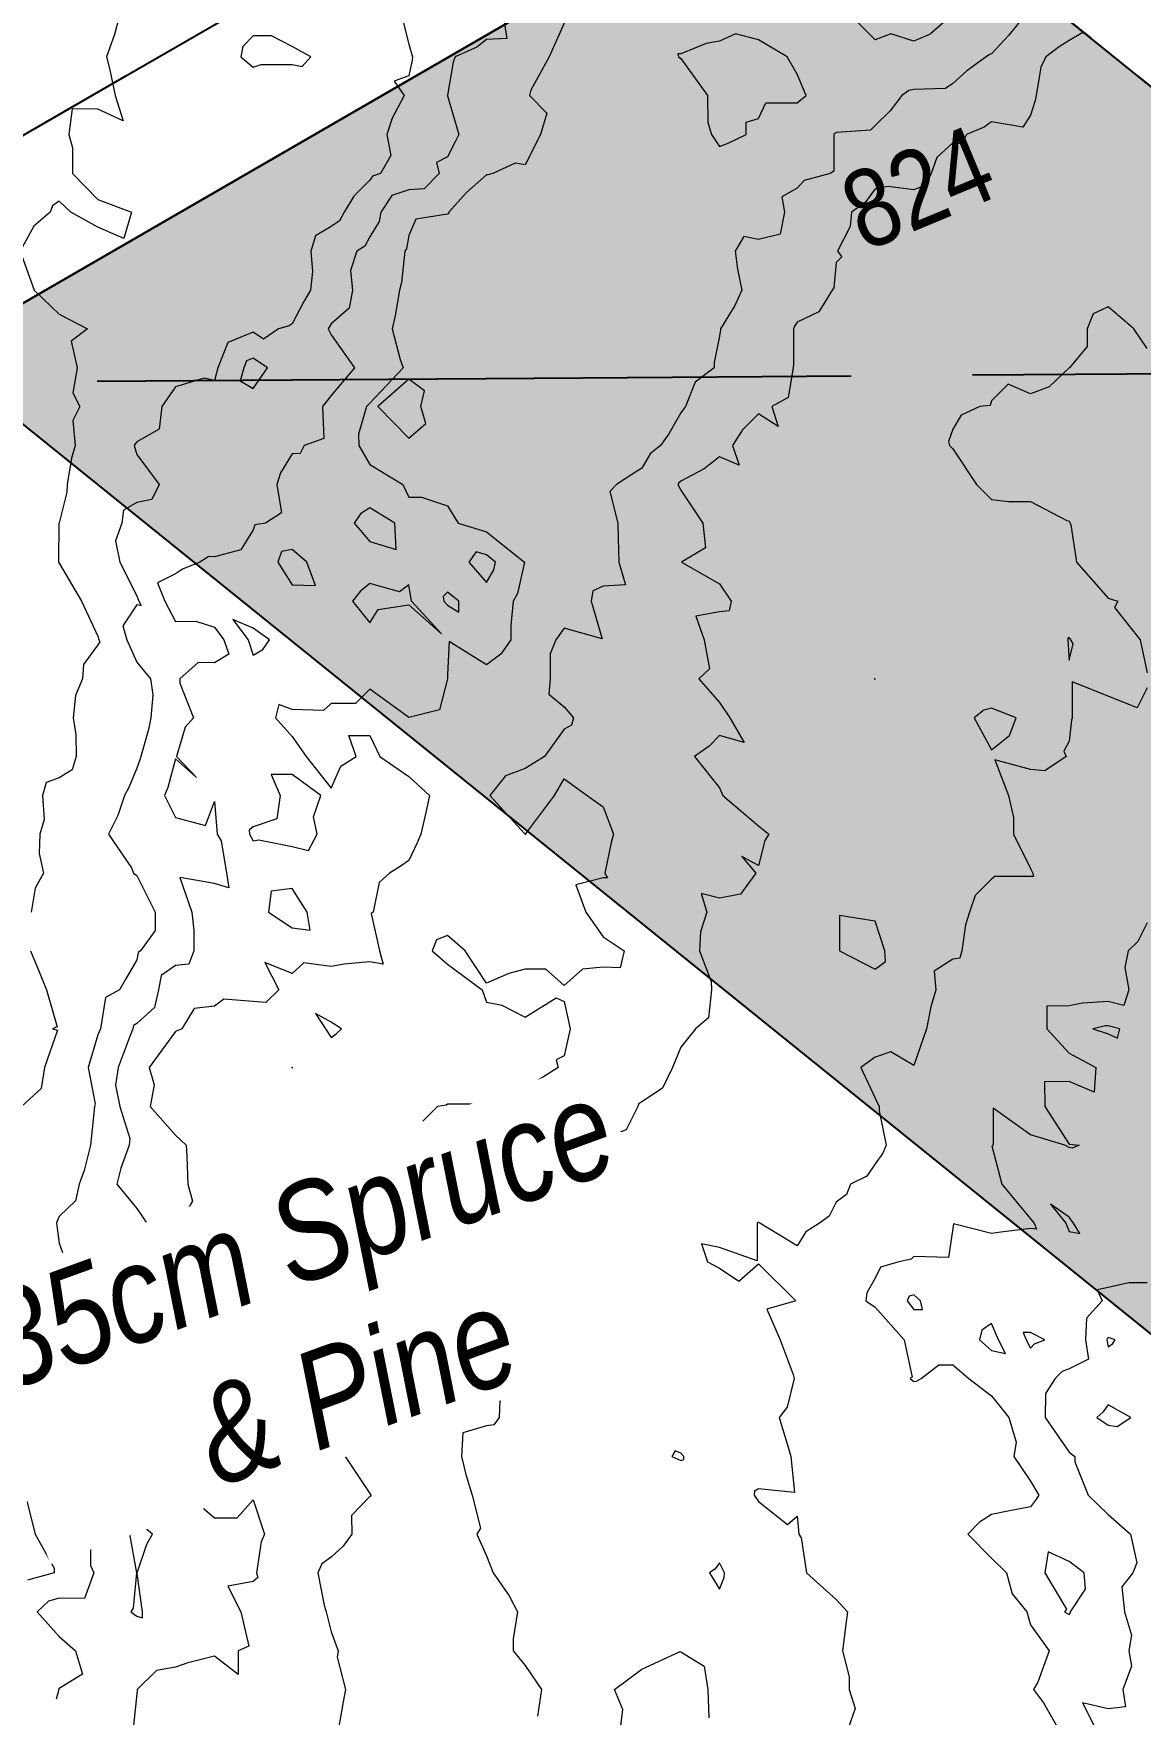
# Model space of a CAD drawing. Extents: x 528314 to 531043, y 6043383 to 6045203.
# Drawn here: x 530478.4 to 530592.3, y 6044152.9 to 6044325.9 of the extents above; entities that cross this region are included whole.
import ezdxf

# ---------------------------------------------------------------- set-up
doc = ezdxf.new("R2010")
doc.units = 0
doc.header["$LTSCALE"] = 5
doc.linetypes.add('foc-ACCESSROAD', pattern=[3.75, 2.5, -1.25])
doc.linetypes.add('foc-UNSURVEYED', pattern=[12.5, 10, -2.5])
doc.layers.add('C-TOPO-MAJR', color=7, linetype='Continuous', lineweight=15, true_color=0xd3aa5f)
doc.layers.add('C-TOPO-MINR', color=7, linetype='Continuous', lineweight=13, true_color=0xe9d5af)
doc.layers.add('C-TOPO-MAJR-TEXT', color=7, linetype='Continuous', true_color=0x644b1b)
for name, color, linetype in [('F-AR', 190, 'foc-ACCESSROAD'), ('F-RW', 190, 'Continuous'), ('L-USEC', 7, 'foc-UNSURVEYED'), ('P-PROPOSED', 10, 'Continuous'), ('P-PROPOSED-H', 21, 'Continuous'), ('T-BUSH-T', 110, 'Continuous')]:
    doc.layers.add(name, color=color, linetype=linetype)
doc.styles.add('80L', font='ARIALN.TTF', dxfattribs={"height": 10})
doc.styles.get("Standard").update_dxf_attribs({"font": 'ARIALN.TTF'})

msp = doc.modelspace()

# ---------------------------------------------------------------- hatches: boundary and pattern name
at = {"layer": 'P-PROPOSED-H'}
h = msp.add_hatch(color=256, dxfattribs=at)
h.dxf.hatch_style = 1
h.paths.add_polyline_path([(530696.143, 6044237.575), (530560.987, 6044346.534), (530468.237, 6044292.914), (530633.417, 6044159.762)])

# ---------------------------------------------------------------- linework, layer by layer
at = {"layer": 'C-TOPO-MAJR', "linetype": 'Continuous', "lineweight": 15, "flags": 128}
for points, elevation in [([(530586.449, 6044326.001), (530584.977, 6044325.16), (530583.941, 6044324.509), (530582.567, 6044323.474), (530582.03, 6044322.421), (530581.569, 6044319.474), (530581.479, 6044318.971), (530580.977, 6044317.464), (530580.209, 6044316.242), (530576.977, 6044316.791), (530576.23, 6044316.22), (530574.391, 6044315.474), (530573.919, 6044314.531), (530572.977, 6044314.625), (530571.34, 6044313.111), (530570.765, 6044311.474), (530570.176, 6044310.274), (530568.977, 6044309.774), (530566.322, 6044310.128), (530564.977, 6044309.884), (530563.957, 6044308.493), (530562.567, 6044307.474), (530562.425, 6044306.026), (530561.122, 6044303.474), (530561.557, 6044302.893), (530560.977, 6044302.311), (530560.735, 6044299.715), (530560.555, 6044299.474), (530559.204, 6044297.246), (530556.977, 6044296.167), (530556.685, 6044295.766), (530556.589, 6044295.474), (530556.589, 6044291.861), (530556.557, 6044291.474), (530556.046, 6044288.405), (530554.369, 6044287.474), (530555.013, 6044285.438), (530552.977, 6044286.735), (530551.349, 6044285.101), (530550.298, 6044283.474), (530551.006, 6044281.444), (530548.977, 6044282.308), (530547.374, 6044281.076), (530544.977, 6044279.797), (530544.797, 6044279.653), (530544.691, 6044279.474), (530544.977, 6044278.866), (530547.239, 6044275.474), (530547.513, 6044272.937), (530545.059, 6044271.474), (530548.977, 6044269.235), (530550.17, 6044267.474), (530549.976, 6044266.474), (530548.977, 6044266.353), (530546.541, 6044265.909), (530547.394, 6044263.474), (530547.934, 6044260.516), (530546.846, 6044259.474), (530548.977, 6044257.039), (530550.033, 6044255.474), (530551.524, 6044252.926), (530548.977, 6044253.634), (530547.9, 6044252.55), (530546.4, 6044251.474), (530548.977, 6044248.255), (530549.311, 6044247.474), (530552.977, 6044244.36), (530554.061, 6044243.474), (530553.626, 6044242.824), (530552.977, 6044240.249), (530551.263, 6044241.188), (530552.694, 6044239.474), (530551.133, 6044237.318), (530548.977, 6044236.907), (530547.066, 6044237.385), (530547.654, 6044235.474), (530547.024, 6044233.426), (530546.902, 6044231.474), (530548.119, 6044228.332), (530548.136, 6044227.474), (530547.848, 6044224.602), (530546.495, 6044223.474), (530544.977, 6044221.576), (530544.136, 6044219.474), (530543.086, 6044217.364), (530540.977, 6044215.955), (530540.678, 6044215.772), (530540.55, 6044215.474), (530539.368, 6044213.083), (530536.977, 6044212.187), (530536.323, 6044212.128), (530536.541, 6044211.474), (530536.977, 6044209.639), (530538.764, 6044207.474), (530537.887, 6044206.564), (530536.977, 6044205.929), (530535.749, 6044204.701), (530535.638, 6044203.474), (530536.977, 6044200.526), (530537.409, 6044199.474), (530538.155, 6044198.295), (530539.571, 6044195.474), (530539.571, 6044192.879), (530536.977, 6044192.89), (530535.997, 6044192.454), (530535.702, 6044191.474), (530534.34, 6044190.111), (530532.977, 6044189.657), (530529.083, 6044187.58), (530528.977, 6044187.722), (530528.891, 6044187.56), (530528.772, 6044187.474), (530526.384, 6044186.066), (530526.276, 6044183.474), (530525.722, 6044182.728), (530524.977, 6044182.6), (530522.545, 6044181.905), (530522.402, 6044179.474), (530522.841, 6044177.61), (530523.515, 6044175.474), (530524.353, 6044172.097), (530523.987, 6044171.474), (530524.977, 6044169.246), (530525.656, 6044167.474), (530527.322, 6044165.128), (530528.181, 6044163.474), (530527.741, 6044160.709), (530527.741, 6044159.474), (530528.977, 6044157.972), (530530.642, 6044155.474), (530530.241, 6044152.737)], 824), ([(530592.977, 6044197.335), (530591.115, 6044197.335), (530588.977, 6044196.858), (530587.845, 6044196.605), (530588.357, 6044195.474), (530586.756, 6044193.695), (530586.632, 6044191.474), (530586.963, 6044189.487), (530584.977, 6044188.494), (530584.251, 6044188.199), (530583.531, 6044187.474), (530582.521, 6044185.929), (530582.507, 6044183.474), (530584.977, 6044179.89), (530585.532, 6044179.474), (530585.532, 6044178.918), (530586.91, 6044175.474), (530588.977, 6044173.476), (530591.28, 6044171.474), (530591.938, 6044168.513), (530591.522, 6044167.474), (530590.393, 6044166.057), (530590.655, 6044163.474), (530591.374, 6044161.076), (530591.107, 6044159.474), (530591.374, 6044157.871), (530590.502, 6044155.474), (530590.751, 6044153.699), (530588.977, 6044153.489), (530586.336, 6044154.114), (530587.665, 6044151.474)], 825), ([(530538.772, 6044151.474), (530539.006, 6044153.444), (530538.148, 6044155.474), (530540.977, 6044157.569), (530544.905, 6044159.402), (530544.977, 6044159.359), (530547.405, 6044157.902), (530547.753, 6044155.474), (530547.877, 6044152.574)], 824)]:
    msp.add_lwpolyline(points, dxfattribs=dict(at, elevation=elevation))
for points, elevation in [([(530565.993, 6044231.474), (530564.977, 6044234.521), (530561.319, 6044235.132), (530561.319, 6044231.474), (530564.977, 6044229.612), (530566.064, 6044230.387), (530565.993, 6044231.474)], 824), ([(530589.933, 6044222.517), (530590.173, 6044223.474), (530588.977, 6044223.773), (530588.695, 6044223.755), (530587.382, 6044223.474), (530588.977, 6044222.942), (530589.933, 6044222.517)], 825), ([(530585.404, 6044203.474), (530584.977, 6044204.084), (530583.038, 6044205.413), (530584.627, 6044203.474), (530584.977, 6044202.619), (530586.046, 6044202.405), (530585.404, 6044203.474)], 825), ([(530569.669, 6044195.474), (530568.977, 6044196.077), (530568.508, 6044195.942), (530568.278, 6044195.474), (530568.977, 6044194.576), (530569.865, 6044194.586), (530569.669, 6044195.474)], 825), ([(530577.689, 6044191.474), (530576.977, 6044193.135), (530575.98, 6044192.471), (530575.73, 6044191.474), (530576.977, 6044190.366), (530578.401, 6044190.049), (530577.689, 6044191.474)], 825), ([(530549.439, 6044167.011), (530549.492, 6044167.474), (530548.977, 6044168.505), (530548.535, 6044167.916), (530547.945, 6044167.474), (530548.977, 6044165.796), (530549.439, 6044167.011)], 824)]:
    msp.add_lwpolyline(points, close=True, dxfattribs=dict(at, elevation=elevation))
at = {"layer": 'C-TOPO-MINR', "linetype": 'Continuous', "lineweight": 13, "flags": 128}
for points, elevation in [([(530487.12, 6044327.474), (530486.692, 6044325.759), (530485.861, 6044323.474), (530486.192, 6044322.258), (530486.749, 6044319.474), (530487.571, 6044316.879), (530484.977, 6044318.093), (530482.325, 6044318.126), (530481.992, 6044315.474), (530482.361, 6044314.089), (530482.361, 6044311.474), (530484.977, 6044308.773), (530488.442, 6044307.474), (530487.667, 6044304.783), (530484.977, 6044305.959), (530482.198, 6044307.474), (530480.977, 6044308.616), (530480.324, 6044308.126), (530480.063, 6044307.474), (530478.4, 6044306.05), (530476.987, 6044303.474)], 822.4), ([(530516.29, 6044327.474), (530516.977, 6044324.785), (530517.37, 6044323.474), (530517.334, 6044323.116), (530516.977, 6044321.506), (530515.494, 6044320.956), (530516.512, 6044319.474), (530515.278, 6044317.172), (530514.72, 6044315.474), (530515.15, 6044313.3), (530514.078, 6044311.474), (530513.257, 6044311.194), (530512.977, 6044310.77), (530511.328, 6044309.122), (530510.339, 6044307.474), (530509.862, 6044306.588), (530508.977, 6044306.023), (530507.39, 6044305.061), (530506.899, 6044303.474), (530507.081, 6044301.37), (530506.882, 6044299.474), (530506.164, 6044298.286), (530504.977, 6044296.007), (530504.674, 6044295.776), (530503.58, 6044295.474), (530502.018, 6044294.433), (530500.977, 6044295.127), (530498.367, 6044294.083), (530497.324, 6044291.474), (530496.977, 6044290.173), (530495.905, 6044290.402), (530492.977, 6044289.505), (530491.555, 6044287.474), (530491.292, 6044285.158), (530488.977, 6044283.86), (530488.806, 6044283.644), (530488.726, 6044283.474), (530488.977, 6044282.555), (530491.287, 6044279.474), (530490.517, 6044277.933), (530488.977, 6044277.624), (530487.633, 6044276.818), (530487.44, 6044275.474), (530486.79, 6044273.661), (530487.244, 6044271.474), (530488.977, 6044268.007), (530489.19, 6044267.474), (530489.434, 6044267.016), (530488.977, 6044267.074), (530487.537, 6044264.914), (530487.948, 6044263.474), (530488.977, 6044261.176), (530490.4, 6044259.474), (530490.619, 6044257.832), (530490.423, 6044255.474), (530490.202, 6044254.248), (530489.405, 6044251.474), (530489.314, 6044251.137), (530488.977, 6044250.295), (530488.17, 6044248.28), (530487.722, 6044247.474), (530487.036, 6044245.414), (530486.065, 6044243.474), (530488.431, 6044240.02), (530488.633, 6044239.474), (530488.977, 6044239.244), (530490.863, 6044235.474), (530490.863, 6044233.588), (530489.352, 6044231.474), (530489.133, 6044231.318), (530488.977, 6044230.557), (530487.854, 6044228.597), (530487.21, 6044227.474), (530485.775, 6044226.676), (530485.24, 6044223.474), (530484.977, 6044222.841), (530483.969, 6044219.474), (530484.705, 6044215.746), (530484.622, 6044215.474), (530484.3, 6044212.151), (530484.234, 6044211.474), (530483.552, 6044208.899), (530483.046, 6044207.474), (530482.689, 6044205.761), (530480.977, 6044204.161), (530480.771, 6044203.68), (530480.734, 6044203.474), (530480.977, 6044201.411), (530481.668, 6044199.474), (530483.153, 6044197.297), (530480.977, 6044198.8), (530480.009, 6044196.442), (530479.702, 6044195.474), (530479.382, 6044193.069), (530479.04, 6044191.474), (530480.977, 6044187.599), (530481.04, 6044187.474), (530481.035, 6044187.415), (530480.977, 6044186.579), (530480.698, 6044183.752), (530480.594, 6044183.474), (530480.192, 6044180.259), (530479.211, 6044179.474), (530479.211, 6044177.24), (530478.622, 6044175.474), (530477.711, 6044174.74), (530478.537, 6044171.474), (530480.486, 6044167.964), (530480.486, 6044167.474), (530477.732, 6044166.718)], 822.8), ([(530526.721, 6044327.474), (530527.092, 6044325.358), (530524.977, 6044325.259), (530523.973, 6044324.478), (530521.765, 6044323.474), (530521.54, 6044322.91), (530520.977, 6044319.535), (530520.971, 6044319.479), (530520.97, 6044319.474), (530520.977, 6044319.447), (530522.126, 6044315.474), (530521.743, 6044314.708), (530520.977, 6044313.176), (530519.841, 6044312.609), (530520.125, 6044311.474), (530518.551, 6044309.9), (530516.977, 6044309.795), (530515.246, 6044309.205), (530514.102, 6044307.474), (530513.931, 6044306.52), (530512.977, 6044304.947), (530512.461, 6044303.99), (530511.652, 6044303.474), (530510.983, 6044301.467), (530511.204, 6044299.474), (530510.84, 6044297.611), (530508.977, 6044295.993), (530508.781, 6044295.669), (530508.679, 6044295.474), (530508.977, 6044294.875), (530511.406, 6044291.474), (530508.977, 6044288.639), (530508.108, 6044287.474), (530508.248, 6044284.202), (530506.222, 6044283.474), (530505.812, 6044282.638), (530504.977, 6044282.627), (530503.794, 6044280.656), (530503.4, 6044279.474), (530503.883, 6044276.567), (530502.245, 6044275.474), (530501.149, 6044275.301), (530500.977, 6044274.793), (530499.705, 6044272.746), (530496.977, 6044272.04), (530496.385, 6044272.065), (530495.464, 6044271.474), (530493.705, 6044270.746), (530492.977, 6044270.273), (530491.11, 6044269.34), (530491.857, 6044267.474), (530492.977, 6044265.374), (530495.049, 6044265.401), (530496.977, 6044264.775), (530497.953, 6044263.474), (530498.449, 6044262.001), (530496.977, 6044261.111), (530495.313, 6044261.138), (530493.418, 6044259.474), (530493.418, 6044259.032), (530494.83, 6044255.474), (530493.962, 6044254.488), (530493.073, 6044251.474), (530495.125, 6044249.325), (530492.977, 6044251.238), (530492.17, 6044248.28), (530491.848, 6044247.474), (530492.977, 6044245.215), (530496.052, 6044244.398), (530496.977, 6044246.864), (530497.26, 6044243.474), (530497.659, 6044242.791), (530498.226, 6044239.474), (530498.476, 6044237.974), (530496.977, 6044238.403), (530493.431, 6044239.02), (530494.642, 6044235.474), (530494.856, 6044233.594), (530494.856, 6044231.474), (530494.34, 6044230.111), (530492.977, 6044229.991), (530491.504, 6044228.946), (530491.203, 6044227.474), (530490.81, 6044225.64), (530488.977, 6044224.011), (530488.632, 6044223.819), (530488.574, 6044223.474), (530488.286, 6044222.783), (530487.083, 6044219.474), (530486.8, 6044217.65), (530487.249, 6044215.474), (530488.282, 6044212.168), (530488.213, 6044211.474), (530487.334, 6044209.116), (530486.927, 6044207.474), (530488.977, 6044204.968), (530490.012, 6044203.474), (530490.2, 6044202.25), (530489.583, 6044199.474), (530489.425, 6044199.025), (530489.888, 6044195.474), (530489.686, 6044194.765), (530488.977, 6044192.285), (530488.652, 6044191.798), (530484.977, 6044192.41), (530483.577, 6044192.873), (530483.112, 6044191.474), (530482.808, 6044189.642), (530483.89, 6044187.474), (530483.688, 6044184.762), (530483.598, 6044183.474), (530484.977, 6044181.044), (530485.716, 6044179.474), (530486.373, 6044178.078), (530486.373, 6044175.474), (530485.804, 6044174.647), (530484.977, 6044172.476), (530484.524, 6044171.926), (530484.222, 6044171.474), (530484.222, 6044168.229), (530484.579, 6044167.474), (530483.614, 6044164.837), (530480.977, 6044164.867), (530479.884, 6044164.567), (530478.718, 6044163.474), (530480.977, 6044160.933), (530482.684, 6044159.474), (530483.391, 6044157.059), (530480.977, 6044155.583), (530480.94, 6044155.51), (530480.949, 6044155.474), (530480.699, 6044154.49)], 823), ([(530532.977, 6044326.915), (530531.448, 6044323.474), (530529.535, 6044320.032), (530529.423, 6044319.474), (530531.186, 6044317.683), (530530.542, 6044315.474), (530528.977, 6044312.344), (530527.93, 6044312.521), (530525.626, 6044311.474), (530525.111, 6044311.34), (530524.977, 6044311.342), (530522.929, 6044309.521), (530521.108, 6044307.474), (530521.093, 6044307.357), (530520.977, 6044307.282), (530517.7, 6044306.75), (530516.977, 6044305.084), (530516.732, 6044303.718), (530516.584, 6044303.474), (530516.219, 6044300.232), (530516.026, 6044299.474), (530515.594, 6044296.856), (530515.267, 6044295.474), (530516.11, 6044292.34), (530516.419, 6044291.474), (530512.977, 6044287.848), (530512.644, 6044287.474), (530511.809, 6044284.642), (530511.842, 6044283.474), (530512.977, 6044281.529), (530516.364, 6044279.474), (530516.977, 6044278.172), (530518.279, 6044278.172), (530520.977, 6044277.271), (530522.056, 6044275.474), (530524.977, 6044274.605), (530528.904, 6044271.474), (530528.186, 6044268.265), (530527.729, 6044267.474), (530527.488, 6044264.963), (530527.488, 6044263.474), (530526.447, 6044262.004), (530524.977, 6044260.912), (530521.128, 6044263.322), (530520.977, 6044259.901), (530520.968, 6044259.483), (530520.958, 6044259.474), (530520.161, 6044256.29), (530516.977, 6044255.492), (530516.84, 6044255.611), (530512.977, 6044258.406), (530511.512, 6044256.939), (530508.977, 6044256.939), (530508.221, 6044256.229), (530504.977, 6044256.327), (530503.612, 6044256.838), (530503.271, 6044255.474), (530504.977, 6044253.554), (530506.429, 6044251.474), (530508.977, 6044248.23), (530509.975, 6044250.475), (530511.572, 6044251.474), (530510.796, 6044253.655), (530512.977, 6044253.655), (530513.993, 6044251.474), (530516.977, 6044249.409), (530519.128, 6044247.474), (530518.736, 6044245.714), (530518.238, 6044243.474), (530517.837, 6044242.614), (530516.977, 6044240.773), (530516.21, 6044240.24), (530514.998, 6044239.474), (530513.945, 6044238.505), (530513.31, 6044235.474), (530513.124, 6044235.326), (530513.964, 6044231.474), (530514.34, 6044230.111), (530512.977, 6044230.345), (530510.325, 6044230.125), (530508.977, 6044229.881), (530506.185, 6044230.266), (530504.977, 6044229.151), (530502.16, 6044230.29), (530503.593, 6044227.474), (530502.285, 6044226.166), (530500.977, 6044226.266), (530497.952, 6044226.498), (530496.977, 6044225.802), (530494.905, 6044225.545), (530493.628, 6044223.474), (530492.977, 6044223.185), (530490.254, 6044219.474), (530490.767, 6044217.683), (530490.349, 6044215.474), (530492.977, 6044212.518), (530494.051, 6044211.474), (530494.141, 6044210.309), (530494.246, 6044207.474), (530494.711, 6044205.739), (530493.397, 6044203.474), (530493.171, 6044203.279), (530493.977, 6044199.474), (530493.991, 6044198.459), (530492.977, 6044196.496), (530492.71, 6044195.74), (530492.745, 6044195.474), (530491.908, 6044192.543), (530491.602, 6044191.474), (530492.977, 6044187.624), (530493.069, 6044187.474), (530493.091, 6044187.36), (530493.975, 6044183.474), (530496.977, 6044180.611), (530498.44, 6044179.474), (530500.39, 6044176.06), (530496.977, 6044178.01), (530495.597, 6044179.474), (530492.977, 6044182.25), (530490.547, 6044181.903), (530488.977, 6044181.679), (530487.262, 6044181.188), (530488.069, 6044179.474), (530488.977, 6044177.544), (530491.549, 6044176.901), (530492.977, 6044176.697), (530494.279, 6044175.474), (530496.977, 6044173.142), (530499.308, 6044173.142), (530500.977, 6044174.987), (530502.132, 6044171.474), (530501.771, 6044170.68), (530501.313, 6044167.474), (530501.432, 6044167.018), (530500.977, 6044166.592), (530498.349, 6044166.101), (530499.695, 6044163.474), (530500.51, 6044159.94), (530499.422, 6044159.474), (530499.422, 6044157.029), (530496.977, 6044158.909), (530494.228, 6044158.222), (530492.977, 6044157.779), (530491, 6044157.45), (530489.024, 6044155.474), (530489.019, 6044155.431), (530488.977, 6044155.053), (530488.66, 6044151.791)], 823.2), ([(530580.2, 6044327.474), (530578.755, 6044325.695), (530576.977, 6044323.789), (530576.756, 6044323.694), (530576.425, 6044323.474), (530574.428, 6044322.022), (530572.977, 6044320.716), (530572.229, 6044320.221), (530568.977, 6044320.096), (530568.453, 6044319.998), (530567.732, 6044319.474), (530566.536, 6044317.915), (530564.977, 6044316.386), (530564.516, 6044315.934), (530560.977, 6044315.665), (530560.867, 6044315.584), (530560.75, 6044315.474), (530560.75, 6044311.7), (530560.36, 6044311.474), (530557.699, 6044310.751), (530556.977, 6044309.943), (530555.389, 6044309.061), (530555.669, 6044307.474), (530555.216, 6044305.234), (530552.977, 6044304.689), (530551.48, 6044304.971), (530550.594, 6044303.474), (530550.813, 6044301.637), (530551.275, 6044299.474), (530550.556, 6044297.894), (530549.067, 6044295.474), (530549.057, 6044295.393), (530548.977, 6044294.713), (530548.436, 6044292.014), (530548.436, 6044291.474), (530546.46, 6044289.991), (530545.452, 6044287.474), (530545.25, 6044287.2), (530544.977, 6044286.832), (530543.758, 6044284.692), (530542.906, 6044283.474), (530541.834, 6044282.616), (530540.977, 6044281.159), (530539.952, 6044280.498), (530538.365, 6044279.474), (530537.696, 6044278.755), (530538.494, 6044275.474), (530538.521, 6044273.929), (530538.597, 6044271.474), (530539.292, 6044269.158), (530536.977, 6044269.018), (530535.915, 6044268.535), (530535.764, 6044267.474), (530536.878, 6044263.572), (530532.977, 6044264.687), (530532.127, 6044263.474), (530531.552, 6044262.049), (530531.537, 6044259.474), (530531.406, 6044257.902), (530532.977, 6044256.593), (530533.937, 6044255.474), (530533.749, 6044254.702), (530532.977, 6044254.296), (530530.965, 6044251.474), (530528.977, 6044250.25), (530526.956, 6044249.494), (530525.317, 6044247.474), (530528.869, 6044243.581), (530528.968, 6044243.474), (530528.977, 6044243.464), (530529.069, 6044243.474), (530529.008, 6044243.504), (530531.985, 6044247.474), (530532.977, 6044249.174), (530535.359, 6044247.474), (530536.977, 6044246.318), (530538.071, 6044243.474), (530537.832, 6044242.618), (530537.177, 6044239.474), (530537.444, 6044239.006), (530536.977, 6044238.991), (530534.164, 6044238.287), (530535.219, 6044235.474), (530536.977, 6044232.916), (530539.161, 6044231.474), (530538.726, 6044229.724), (530536.977, 6044229.816), (530534.856, 6044229.594), (530532.977, 6044227.909), (530531.098, 6044229.594), (530528.977, 6044229.594), (530527.284, 6044229.167), (530524.977, 6044228.156), (530522.795, 6044231.474), (530520.977, 6044233.065), (530519.82, 6044232.631), (530519.386, 6044231.474), (530520.977, 6044230.119), (530524.528, 6044227.474), (530524.977, 6044226.217), (530526.561, 6044225.889), (530528.977, 6044224.671), (530532.169, 6044226.665), (530532.977, 6044226.263), (530533.597, 6044223.474), (530532.977, 6044220.685), (530532.169, 6044220.282), (530532.371, 6044219.474), (530528.977, 6044217.337), (530527.374, 6044217.077), (530524.977, 6044215.89), (530524.747, 6044215.704), (530520.977, 6044215.704), (530520.829, 6044215.621), (530519.947, 6044215.474), (530518.462, 6044213.988), (530518.462, 6044211.474), (530517.902, 6044210.548), (530516.977, 6044210.548), (530515.385, 6044209.065), (530512.977, 6044208.614), (530512.091, 6044208.36), (530511.654, 6044207.474), (530512.977, 6044205.489), (530514.08, 6044203.474), (530515.416, 6044201.034), (530515.021, 6044199.474), (530514.045, 6044198.405), (530513.925, 6044195.474), (530513.4, 6044195.05), (530512.977, 6044194.613), (530511.183, 6044193.267), (530510.465, 6044191.474), (530510.217, 6044190.233), (530509.966, 6044187.474), (530510.639, 6044185.811), (530511.276, 6044183.474), (530511.276, 6044181.174), (530510.426, 6044179.474), (530512.977, 6044175.649), (530513.075, 6044175.474), (530513.071, 6044175.379), (530512.977, 6044175.329), (530511.078, 6044173.373), (530511.106, 6044171.474), (530510.23, 6044170.221), (530508.977, 6044169.107), (530508.049, 6044168.401), (530507.622, 6044167.474), (530508.272, 6044164.178), (530508.481, 6044163.474), (530508.977, 6044161.428), (530509.71, 6044159.474), (530509.628, 6044158.822), (530510.465, 6044155.474), (530510.241, 6044154.21), (530509.754, 6044151.474)], 823.6), ([(530572.56, 6044327.474), (530570.659, 6044325.791), (530568.977, 6044325.096), (530566.617, 6044325.833), (530564.977, 6044325.218), (530562.721, 6044327.474)], 823.2), ([(530586.449, 6044326.001), (530584.977, 6044325.16), (530583.941, 6044324.509), (530582.567, 6044323.474), (530582.03, 6044322.421), (530581.569, 6044319.474), (530581.479, 6044318.971), (530580.977, 6044317.464), (530580.209, 6044316.242), (530576.977, 6044316.791), (530576.23, 6044316.22), (530574.391, 6044315.474), (530573.919, 6044314.531), (530572.977, 6044314.625), (530571.34, 6044313.111), (530570.765, 6044311.474), (530570.176, 6044310.274), (530568.977, 6044309.774), (530566.322, 6044310.128), (530564.977, 6044309.884), (530563.957, 6044308.493), (530562.567, 6044307.474), (530562.425, 6044306.026), (530561.122, 6044303.474), (530561.557, 6044302.893), (530560.977, 6044302.311), (530560.735, 6044299.715), (530560.555, 6044299.474), (530559.204, 6044297.246), (530556.977, 6044296.167), (530556.685, 6044295.766), (530556.589, 6044295.474), (530556.589, 6044291.861), (530556.557, 6044291.474), (530556.046, 6044288.405), (530554.369, 6044287.474), (530555.013, 6044285.438), (530552.977, 6044286.735), (530551.349, 6044285.101), (530550.298, 6044283.474), (530551.006, 6044281.444), (530548.977, 6044282.308), (530547.374, 6044281.076), (530544.977, 6044279.797), (530544.797, 6044279.653), (530544.691, 6044279.474), (530544.977, 6044278.866), (530547.239, 6044275.474), (530547.513, 6044272.937), (530545.059, 6044271.474), (530548.977, 6044269.235), (530550.17, 6044267.474), (530549.976, 6044266.474), (530548.977, 6044266.353), (530546.541, 6044265.909), (530547.394, 6044263.474), (530547.934, 6044260.516), (530546.846, 6044259.474), (530548.977, 6044257.039), (530550.033, 6044255.474), (530551.524, 6044252.926), (530548.977, 6044253.634), (530547.9, 6044252.55), (530546.4, 6044251.474), (530548.977, 6044248.255), (530549.311, 6044247.474), (530552.977, 6044244.36), (530554.061, 6044243.474), (530553.626, 6044242.824), (530552.977, 6044240.249), (530551.263, 6044241.188), (530552.694, 6044239.474), (530551.133, 6044237.318), (530548.977, 6044236.907), (530547.066, 6044237.385), (530547.654, 6044235.474), (530547.024, 6044233.426), (530546.902, 6044231.474), (530548.119, 6044228.332), (530548.136, 6044227.474), (530547.848, 6044224.602), (530546.495, 6044223.474), (530544.977, 6044221.576), (530544.136, 6044219.474), (530543.086, 6044217.364), (530540.977, 6044215.955), (530540.678, 6044215.772), (530540.55, 6044215.474), (530539.368, 6044213.083), (530536.977, 6044212.187), (530536.323, 6044212.128), (530536.541, 6044211.474), (530536.977, 6044209.639), (530538.764, 6044207.474), (530537.887, 6044206.564), (530536.977, 6044205.929), (530535.749, 6044204.701), (530535.638, 6044203.474), (530536.977, 6044200.526), (530537.409, 6044199.474), (530538.155, 6044198.295), (530539.571, 6044195.474), (530539.571, 6044192.879), (530536.977, 6044192.89), (530535.997, 6044192.454), (530535.702, 6044191.474), (530534.34, 6044190.111), (530532.977, 6044189.657), (530529.083, 6044187.58), (530528.977, 6044187.722), (530528.891, 6044187.56), (530528.772, 6044187.474), (530526.384, 6044186.066), (530526.276, 6044183.474), (530525.722, 6044182.728), (530524.977, 6044182.6), (530522.545, 6044181.905), (530522.402, 6044179.474), (530522.841, 6044177.61), (530523.515, 6044175.474), (530524.353, 6044172.097), (530523.987, 6044171.474), (530524.977, 6044169.246), (530525.656, 6044167.474), (530527.322, 6044165.128), (530528.181, 6044163.474), (530527.741, 6044160.709), (530527.741, 6044159.474), (530528.977, 6044157.972), (530530.642, 6044155.474), (530530.241, 6044152.737)], 824), ([(530476.987, 6044303.464), (530478.437, 6044299.474), (530480.977, 6044297), (530483.916, 6044295.474), (530482.22, 6044294.23), (530482.837, 6044291.474), (530482.406, 6044288.902), (530483.13, 6044287.474), (530482.393, 6044286.058), (530482.646, 6044283.474), (530482.26, 6044282.19), (530481.823, 6044279.474), (530481.779, 6044278.671), (530480.977, 6044275.536), (530480.964, 6044275.486), (530480.968, 6044275.474), (530480.941, 6044271.51), (530480.928, 6044271.474), (530480.977, 6044271.375), (530483.278, 6044267.474), (530484.977, 6044263.873), (530485.091, 6044263.474), (530485.183, 6044263.267), (530484.977, 6044262.979), (530483.508, 6044260.943), (530483.403, 6044259.474), (530482.689, 6044257.762), (530482.44, 6044255.474), (530482.707, 6044253.743), (530482.756, 6044251.474), (530482.331, 6044250.12), (530480.977, 6044249.297), (530479.66, 6044248.791), (530479.283, 6044247.474), (530479.461, 6044244.989), (530479.006, 6044243.474), (530478.947, 6044241.503), (530479.369, 6044239.474), (530478.532, 6044237.919), (530478.1, 6044235.474)], 822.4), ([(530592.977, 6044293.458), (530591.633, 6044295.474), (530588.977, 6044297.745), (530587.437, 6044297.013), (530586.804, 6044295.474), (530586.804, 6044293.647), (530584.992, 6044291.474), (530584.99, 6044291.46), (530584.977, 6044291.455), (530582.92, 6044289.531), (530580.977, 6044288.789), (530578.673, 6044289.777), (530576.977, 6044288.081), (530576.842, 6044287.608), (530575.765, 6044287.474), (530573.846, 6044286.604), (530572.977, 6044285.164), (530572.545, 6044283.905), (530572.656, 6044283.474), (530572.977, 6044283.133), (530575.416, 6044279.474), (530576.977, 6044277.913), (530578.732, 6044277.718), (530580.977, 6044277.718), (530584.706, 6044275.745), (530584.977, 6044275.678), (530585.07, 6044275.474), (530585.128, 6044275.322), (530585.727, 6044271.474), (530588.977, 6044267.761), (530589.98, 6044267.474), (530589.646, 6044266.804), (530592.262, 6044263.474), (530592.977, 6044260.098)], 824.4), ([(530592.977, 6044258.549), (530591.951, 6044256.5), (530588.977, 6044257.689), (530585.285, 6044259.165), (530585.285, 6044255.474), (530585.215, 6044255.235), (530584.977, 6044253.067), (530584.407, 6044252.043), (530584.669, 6044251.474), (530582.449, 6044250.001), (530580.977, 6044250.138), (530577.313, 6044251.137), (530578.723, 6044247.474), (530579.247, 6044245.204), (530579.247, 6044243.474), (530580.977, 6044239.972), (530581.211, 6044239.474), (530581.305, 6044239.145), (530580.977, 6044239.122), (530577.328, 6044239.122), (530576.977, 6044238.858), (530575.284, 6044237.166), (530574.72, 6044235.474), (530574.284, 6044234.166), (530573.9, 6044231.474), (530573.725, 6044230.725), (530572.977, 6044230.627), (530571.065, 6044229.386), (530571.228, 6044227.474), (530570.721, 6044225.729), (530570.263, 6044223.474), (530568.977, 6044219.677), (530566.604, 6044221.1), (530564.977, 6044220.558), (530563.53, 6044219.474), (530564.977, 6044216.321), (530565.414, 6044215.474), (530565.414, 6044215.036), (530566.126, 6044211.474), (530565.796, 6044210.655), (530564.977, 6044209.568), (530564.136, 6044208.314), (530562.448, 6044207.474), (530562.028, 6044206.422), (530560.977, 6044205.634), (530560.261, 6044204.189), (530559.271, 6044203.474), (530557.866, 6044202.584), (530556.977, 6044201.15), (530553.105, 6044203.474), (530552.977, 6044203.537), (530552.93, 6044203.52), (530552.858, 6044203.474), (530552.858, 6044199.592), (530548.977, 6044200.968), (530547.108, 6044201.342), (530547.731, 6044199.474), (530548.977, 6044198.836), (530550.944, 6044197.506), (530552.977, 6044199.284), (530556.84, 6044195.474), (530553.835, 6044194.615), (530555.21, 6044191.474), (530556.549, 6044187.901), (530556.671, 6044187.474), (530555.923, 6044184.527), (530555.127, 6044183.474), (530556.048, 6044180.402), (530556.327, 6044179.474), (530556.698, 6044175.752), (530552.977, 6044176.123), (530552.557, 6044175.894), (530552.528, 6044175.474), (530552.977, 6044174.834), (530555.98, 6044172.47), (530556.977, 6044173.323), (530557.137, 6044171.474), (530557.37, 6044171.08), (530557.927, 6044167.474), (530560.977, 6044164.748), (530562.133, 6044163.474), (530562.004, 6044162.446), (530561.634, 6044159.474), (530562.302, 6044156.799), (530562.302, 6044155.474), (530562.933, 6044153.518), (530562.207, 6044151.474)], 824.4), ([(530592.977, 6044234.359), (530592.015, 6044232.436), (530591.052, 6044231.474), (530590.681, 6044229.77), (530591.112, 6044227.474), (530590.578, 6044225.872), (530588.977, 6044226.273), (530586.343, 6044226.108), (530584.977, 6044225.815), (530582.664, 6044225.786), (530582.664, 6044223.474), (530584.977, 6044220.952), (530587.722, 6044219.474), (530587.521, 6044216.929), (530584.977, 6044218.056), (530582.428, 6044218.023), (530582.446, 6044215.474), (530584.977, 6044211.585), (530585.979, 6044211.474), (530585.279, 6044211.171), (530584.977, 6044211.241), (530584.514, 6044211.474), (530580.977, 6044212.57), (530577.137, 6044215.314), (530577.137, 6044211.474), (530577.013, 6044211.438), (530578.023, 6044207.474), (530580.977, 6044203.928), (530581.349, 6044203.474), (530581.607, 6044202.843), (530580.977, 6044202.906), (530577.927, 6044202.524), (530576.977, 6044202.405), (530573.069, 6044203.382), (530572.977, 6044202.922), (530572.529, 6044199.922), (530568.977, 6044200.053), (530568.687, 6044199.763), (530567.431, 6044199.474), (530565.526, 6044198.925), (530564.977, 6044197.805), (530564.148, 6044196.302), (530564.042, 6044195.474), (530564.977, 6044194.831), (530567.961, 6044191.474), (530568.813, 6044187.637), (530568.595, 6044187.474), (530568.977, 6044187.159), (530569.231, 6044187.219), (530569.721, 6044187.474), (530571.559, 6044188.891), (530572.977, 6044188.907), (530574.65, 6044187.474), (530576.977, 6044185.714), (530578.754, 6044183.474), (530579.516, 6044180.934), (530579.272, 6044179.474), (530580.977, 6044176.917), (530581.85, 6044175.474), (530581.49, 6044174.961), (530580.977, 6044174.296), (530578.633, 6044173.817), (530576.977, 6044173.481), (530575.731, 6044172.719), (530574.515, 6044171.474), (530576.977, 6044169.012), (530578.515, 6044167.474), (530579.106, 6044165.344), (530580.616, 6044163.474), (530580.977, 6044162.123), (530582.92, 6044159.474), (530581.727, 6044156.224), (530581.283, 6044155.474), (530582.333, 6044154.118), (530583.817, 6044151.474)], 824.8), ([(530478.055, 6044231.474), (530478.799, 6044229.652), (530479.688, 6044227.474), (530480.772, 6044223.678), (530480.296, 6044223.474), (530480.82, 6044223.316), (530479.475, 6044219.474), (530479.138, 6044217.312), (530477.113, 6044215.474)], 822.4), ([(530538.772, 6044151.474), (530539.006, 6044153.444), (530538.148, 6044155.474), (530540.977, 6044157.569), (530544.905, 6044159.402), (530544.977, 6044159.359), (530547.405, 6044157.902), (530547.753, 6044155.474), (530547.877, 6044152.574)], 824)]:
    msp.add_lwpolyline(points, dxfattribs=dict(at, elevation=elevation))
for points, elevation in [([(530505.991, 6044322.459), (530506.905, 6044323.474), (530504.977, 6044324.543), (530502.837, 6044325.613), (530500.977, 6044325.613), (530499.907, 6044324.543), (530499.693, 6044323.474), (530500.977, 6044322.404), (530501.779, 6044322.671), (530504.977, 6044322.671), (530505.991, 6044322.459)], 822.8), ([(530557.361, 6044319.089), (530557.883, 6044319.474), (530556.977, 6044321.668), (530555.945, 6044323.474), (530552.977, 6044325.205), (530550.617, 6044325.833), (530548.977, 6044325.066), (530547.612, 6044324.839), (530544.977, 6044323.783), (530544.667, 6044323.783), (530544.756, 6044323.474), (530544.977, 6044323.28), (530547.745, 6044319.474), (530547.754, 6044316.696), (530548.139, 6044315.474), (530548.977, 6044314.255), (530549.876, 6044314.575), (530551.708, 6044315.474), (530551.717, 6044316.733), (530552.977, 6044317.134), (530553.723, 6044318.727), (530556.977, 6044318.727), (530557.361, 6044319.089)], 823.2), ([(530499.632, 6044290.128), (530500.977, 6044289.359), (530502.456, 6044291.474), (530500.977, 6044292.46), (530500.272, 6044292.178), (530499.99, 6044291.474), (530499.632, 6044290.128)], 823), ([(530518.233, 6044287.474), (530518.591, 6044289.088), (530516.977, 6044290.298), (530513.814, 6044287.474), (530516.977, 6044284.222), (530518.722, 6044285.728), (530518.233, 6044287.474)], 823.2), ([(530515.54, 6044275.474), (530512.977, 6044277.076), (530512.015, 6044276.436), (530511.374, 6044275.474), (530512.977, 6044273.608), (530515.676, 6044272.774), (530515.54, 6044275.474)], 823.2), ([(530506.487, 6044271.474), (530504.977, 6044272.761), (530503.865, 6044272.586), (530503.488, 6044271.474), (530504.977, 6044269.133), (530507.369, 6044269.081), (530506.487, 6044271.474)], 823.2), ([(530525.747, 6044270.703), (530525.919, 6044271.474), (530524.977, 6044272.225), (530523.907, 6044272.543), (530523.171, 6044271.474), (530524.977, 6044269.368), (530525.747, 6044270.703)], 823), ([(530517.257, 6044267.474), (530516.977, 6044269.154), (530516.042, 6044268.409), (530512.977, 6044269.273), (530511.977, 6044268.473), (530511.178, 6044267.474), (530512.977, 6044265.224), (530513.841, 6044266.609), (530516.977, 6044267.1), (530520.343, 6044264.107), (530517.257, 6044267.474)], 823.2), ([(530522.136, 6044267.474), (530520.977, 6044268.402), (530520.513, 6044267.937), (530520.59, 6044267.474), (530520.977, 6044267.052), (530522.136, 6044266.314), (530522.136, 6044267.474)], 823), ([(530501.975, 6044262.475), (530502.653, 6044263.474), (530500.977, 6044264.67), (530498.882, 6044265.569), (530500.453, 6044263.474), (530500.977, 6044261.919), (530501.975, 6044262.475)], 823.2), ([(530585.143, 6044263.474), (530584.977, 6044263.723), (530584.841, 6044263.61), (530584.819, 6044263.474), (530584.977, 6044261.399), (530585.379, 6044263.071), (530585.143, 6044263.474)], 824.4), ([(530564.995, 6044259.455), (530564.997, 6044259.474), (530564.977, 6044259.498), (530564.964, 6044259.486), (530564.895, 6044259.474), (530564.977, 6044259.441), (530564.995, 6044259.455)], 824.4), ([(530578.825, 6044253.626), (530579.5, 6044255.474), (530576.977, 6044256.444), (530576.188, 6044256.262), (530575.175, 6044255.474), (530576.977, 6044252.177), (530578.825, 6044253.626)], 824.4), ([(530507.179, 6044245.272), (530507.937, 6044247.474), (530504.977, 6044249.625), (530502.825, 6044249.625), (530503.747, 6044247.474), (530503.401, 6044245.05), (530500.977, 6044244.241), (530500.558, 6044243.892), (530500.593, 6044243.474), (530500.977, 6044242.818), (530501.55, 6044242.9), (530504.977, 6044242.216), (530506.648, 6044241.802), (530507.545, 6044243.474), (530507.179, 6044245.272)], 823.2), ([(530506.539, 6044235.474), (530504.977, 6044237.911), (530502.811, 6044237.64), (530502.54, 6044235.474), (530504.977, 6044233.849), (530506.837, 6044233.613), (530506.539, 6044235.474)], 823), ([(530565.993, 6044231.474), (530564.977, 6044234.521), (530561.319, 6044235.132), (530561.319, 6044231.474), (530564.977, 6044229.612), (530566.064, 6044230.387), (530565.993, 6044231.474)], 824), ([(530509.52, 6044222.931), (530510.062, 6044223.474), (530508.977, 6044224.152), (530507.395, 6044225.055), (530508.401, 6044223.474), (530508.977, 6044222.569), (530509.52, 6044222.931)], 823.2), ([(530504.996, 6044219.454), (530504.996, 6044219.474), (530504.977, 6044219.499), (530504.949, 6044219.501), (530504.939, 6044219.474), (530504.977, 6044219.438), (530504.996, 6044219.454)], 823.6), ([(530581.406, 6044191.044), (530582.463, 6044191.474), (530580.977, 6044192.228), (530580.223, 6044192.228), (530580.546, 6044191.474), (530580.977, 6044190.612), (530581.406, 6044191.044)], 824.8), ([(530589.417, 6044191.034), (530589.71, 6044191.474), (530588.977, 6044191.718), (530588.861, 6044191.589), (530588.855, 6044191.474), (530588.977, 6044190.74), (530589.417, 6044191.034)], 825.2), ([(530589.912, 6044182.538), (530591.313, 6044183.474), (530588.977, 6044184.766), (530588.434, 6044184.016), (530587.808, 6044183.474), (530588.977, 6044182.694), (530589.912, 6044182.538)], 825.2), ([(530545.286, 6044179.474), (530544.977, 6044179.805), (530544.396, 6044180.054), (530544.048, 6044179.474), (530544.977, 6044179.051), (530545.308, 6044179.142), (530545.286, 6044179.474)], 824.4), ([(530490.001, 6044170.449), (530490.616, 6044171.474), (530488.977, 6044172.797), (530488.437, 6044172.013), (530488.232, 6044171.474), (530488.955, 6044167.496), (530488.955, 6044167.474), (530488.604, 6044163.846), (530488.364, 6044163.474), (530488.977, 6044163.014), (530489.589, 6044162.861), (530489.589, 6044163.474), (530489.015, 6044167.435), (530489.01, 6044167.474), (530490.001, 6044170.449)], 823.2), ([(530586.498, 6044167.474), (530584.977, 6044168.668), (530582.788, 6044169.662), (530582.459, 6044167.474), (530584.682, 6044163.768), (530584.47, 6044163.474), (530584.977, 6044163.212), (530585.089, 6044163.362), (530585.107, 6044163.474), (530586.652, 6044165.798), (530586.498, 6044167.474)], 824.8), ([(530549.439, 6044167.011), (530549.492, 6044167.474), (530548.977, 6044168.505), (530548.535, 6044167.916), (530547.945, 6044167.474), (530548.977, 6044165.796), (530549.439, 6044167.011)], 824)]:
    msp.add_lwpolyline(points, close=True, dxfattribs=dict(at, elevation=elevation))
at = {"layer": 'F-AR', "flags": 128}
msp.add_lwpolyline([(531039.741, 6043960.6), (530969.564, 6044017.171), (530939.237, 6044041.619), (530129.566, 6044694.313), (530029.075, 6044775.32)], dxfattribs=at)
at = {"layer": 'F-RW'}
msp.add_lwpolyline([(530188.037, 6043383.75), (530186.924, 6043483.69), (530181.69, 6043953.392), (530333.566, 6044232.391), (530432.772, 6044289.688), (530487.934, 6044321.558), (530506.613, 6044332.348), (530579.183, 6044372.324), (530590.199, 6044363.422), (530344.726, 6044221.509), (530191.835, 6043940.646), (530196.927, 6043483.76), (530198.04, 6043383.821)], dxfattribs=at)
at = {"layer": 'L-USEC'}
for p, q in [((530937.515, 6044293.251), (530534.896, 6044290.421)), ((530534.896, 6044290.421), (530132.276, 6044287.593))]:
    msp.add_line(p, q, dxfattribs=at)
at = {"layer": 'P-PROPOSED'}
msp.add_lwpolyline([(530696.143, 6044237.575), (530560.987, 6044346.534), (530468.237, 6044292.914), (530633.417, 6044159.762)], close=True, dxfattribs=at)

# ---------------------------------------------------------------- texts
at = {"layer": 'C-TOPO-MAJR-TEXT', "color": 251, "linetype": 'Continuous', "lineweight": -3, "true_color": 0x6b6b6b, "insert": (530569.404, 6044309.952, 824), "char_height": 7.99586, "width": 5.29048, "attachment_point": 5, "rotation": 22.62069, "bg_fill": 1, "box_fill_scale": 1.02, "bg_fill_color": 21, "bg_fill_transparency": 0}
msp.add_mtext('{\\C256;824}', dxfattribs=at)

# ---------------------------------------------------------------- next in the draw order: texts
at = {"layer": 'T-BUSH-T', "insert": (530471.871, 6044195.378), "char_height": 10.00512, "attachment_point": 1, "rotation": 20, "style": '80L', "bg_fill": 3, "box_fill_scale": 1.15, "bg_fill_color": 256, "bg_fill_true_color": 256, "bg_fill_transparency": 0}
msp.add_mtext_dynamic_manual_height_columns('\\pi0.36397;{\\fArial Narrow|b0|i1|c0|p34;35cm Spruce \\P\\pi17.38154;& Pine}', width=67.34456, gutter_width=50.025, heights=[0], dxfattribs=at)

doc.saveas('drawing.dxf')
